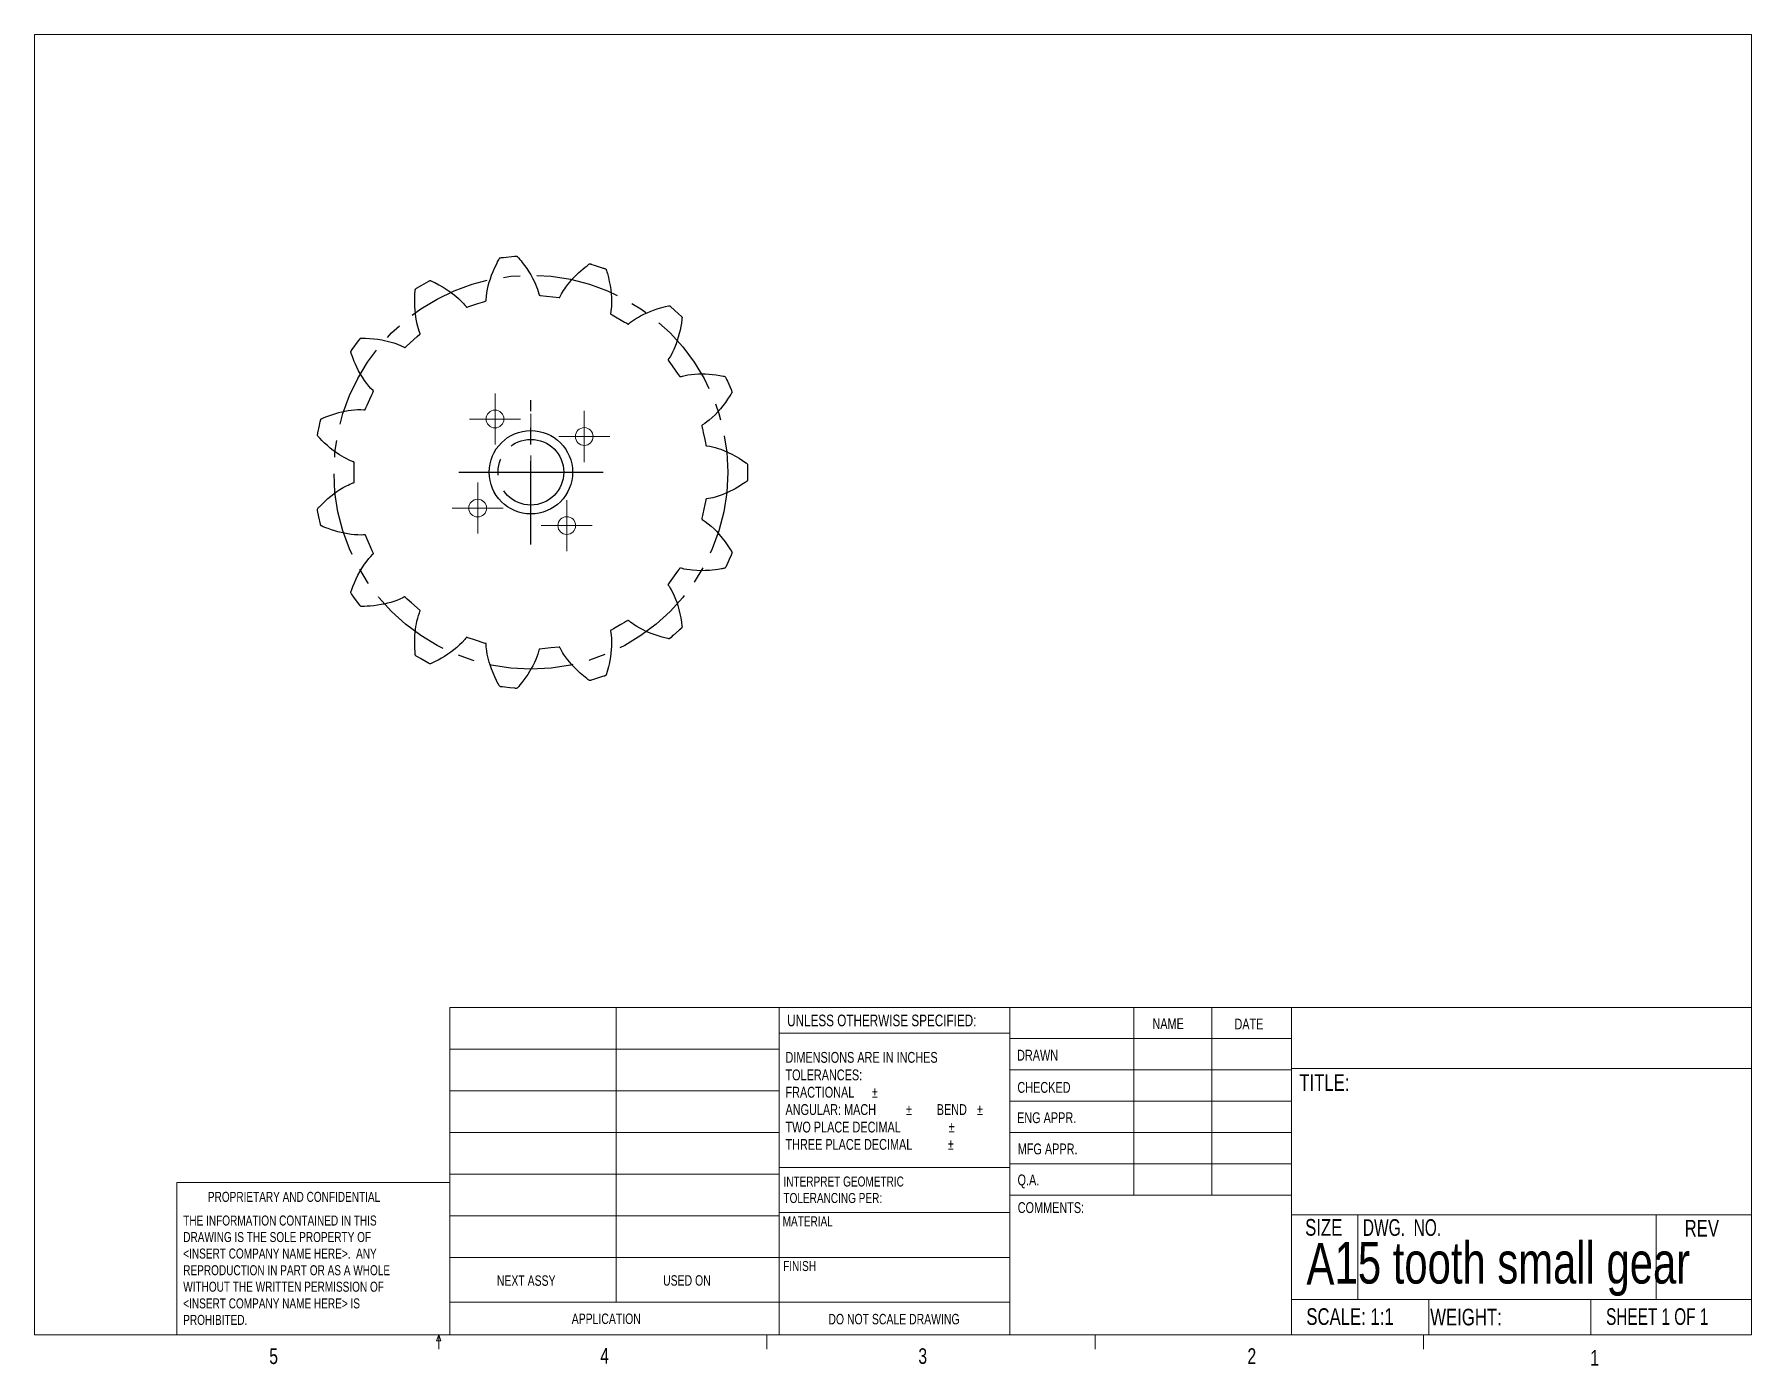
# Model space of a CAD drawing. Header units: inches. Extents: x 0.3 to 10.6, y 0.2 to 8.2.
import ezdxf

# ---------------------------------------------------------------- set-up
doc = ezdxf.new("R2010")
doc.units = ezdxf.units.IN
doc.header["$MEASUREMENT"] = 0
doc.linetypes.add('CENTERX2', pattern=[0.8, 0.5, -0.1, 0.1, -0.1])
doc.styles.add('SLDTEXTSTYLE0', font='TXT', dxfattribs={"width": 0.75})
doc.styles.add('SLDTEXTSTYLE1', font='TXT', dxfattribs={"width": 0.6875})
doc.styles.add('SLDTEXTSTYLE2', font='TXT', dxfattribs={"width": 0.694444})

# ---------------------------------------------------------------- blocks, each defined once
blk = doc.blocks.new('SW_NOTE_0')
at = {"color": 0, "linetype": 'Continuous', "lineweight": 0, "char_height": 0.06, "attachment_point": 1, "style": 'SLDTEXTSTYLE0'}
for s, insert in [('INTERPRET GEOMETRIC', (0, 0.077)), ('TOLERANCING PER:', (0, -0.022))]:
    blk.add_mtext(s, dxfattribs=dict(at, insert=insert))
blk = doc.blocks.new('SW_NOTE_1')
at = {"color": 0, "linetype": 'Continuous', "lineweight": 0, "char_height": 0.065, "attachment_point": 1, "style": 'SLDTEXTSTYLE0'}
for s, insert in [('DIMENSIONS ARE IN INCHES', (0, 0.084)), ('TOLERANCES:', (0, -0.021)), ('FRACTIONAL', (0, -0.125)), ('%%p', (0.518, -0.125)), ('ANGULAR: MACH', (0, -0.229)), ('%%p', (0.723, -0.229)), ('BEND', (0.907, -0.229)), ('%%p', (1.148, -0.229)), ('TWO PLACE DECIMAL', (0, -0.334)), ('%%p', (0.979, -0.334)), ('THREE PLACE DECIMAL', (0, -0.438)), ('%%p', (0.974, -0.438))]:
    blk.add_mtext(s, dxfattribs=dict(at, insert=insert))
blk = doc.blocks.new('SW_NOTE_2')
at = {"color": 0, "linetype": 'Continuous', "lineweight": 0, "char_height": 0.06, "attachment_point": 1, "style": 'SLDTEXTSTYLE0'}
for s, insert in [('THE INFORMATION CONTAINED IN THIS', (0, 0.077)), ('DRAWING IS THE SOLE PROPERTY OF', (0, -0.022)), ('<INSERT COMPANY NAME HERE>.  ANY', (0, -0.121)), ('REPRODUCTION IN PART OR AS A WHOLE', (0, -0.221)), ('WITHOUT THE WRITTEN PERMISSION OF', (0, -0.32)), ('<INSERT COMPANY NAME HERE> IS', (0, -0.42)), ('PROHIBITED.', (0, -0.519))]:
    blk.add_mtext(s, dxfattribs=dict(at, insert=insert))
blk = doc.blocks.new('SW_CENTERMARKSYMBOL_0')
at = {"color": 0, "linetype": 'Continuous', "lineweight": 0}
for p, q in [((0, 0.2), (0, 0.35)), ((-0.2, 0), (-0.35, 0)), ((0, 0), (-0.1, 0)), ((0, 0), (0, 0.1)), ((0, 0), (0, -0.1)), ((0, 0), (0.1, 0)), ((0.2, 0), (0.35, 0)), ((0, -0.2), (0, -0.35))]:
    blk.add_line(p, q, dxfattribs=at)
blk = doc.blocks.new('SW_CENTERMARKSYMBOL_1')
at = {"color": 0, "linetype": 'Continuous', "lineweight": 0}
for p, q in [((0, 0.1), (0, 0.15325)), ((-0.1, 0), (-0.15325, 0)), ((0, 0), (-0.1, 0)), ((0, 0), (0, 0.1)), ((0, 0), (0, -0.1)), ((0, 0), (0.1, 0)), ((0.1, 0), (0.15325, 0)), ((0, -0.1), (0, -0.15325))]:
    blk.add_line(p, q, dxfattribs=at)
blk = doc.blocks.new('SW_CENTERMARKSYMBOL_2')
at = {"color": 0, "linetype": 'Continuous', "lineweight": 0}
for p, q in [((0, 0.1), (0, 0.15325)), ((-0.1, 0), (-0.15325, 0)), ((0, 0), (-0.1, 0)), ((0, 0), (0, 0.1)), ((0, 0), (0, -0.1)), ((0, 0), (0.1, 0)), ((0.1, 0), (0.15325, 0)), ((0, -0.1), (0, -0.15325))]:
    blk.add_line(p, q, dxfattribs=at)
blk = doc.blocks.new('SW_CENTERMARKSYMBOL_3')
at = {"color": 0, "linetype": 'Continuous', "lineweight": 0}
for p, q in [((0, 0.1), (0, 0.15325)), ((-0.1, 0), (-0.15325, 0)), ((0, 0), (-0.1, 0)), ((0, 0), (0, 0.1)), ((0, 0), (0, -0.1)), ((0, 0), (0.1, 0)), ((0.1, 0), (0.15325, 0)), ((0, -0.1), (0, -0.15325))]:
    blk.add_line(p, q, dxfattribs=at)
blk = doc.blocks.new('SW_CENTERMARKSYMBOL_4')
at = {"color": 0, "linetype": 'Continuous', "lineweight": 0}
for p, q in [((0, 0.1), (0, 0.15325)), ((-0.1, 0), (-0.15325, 0)), ((0, 0), (-0.1, 0)), ((0, 0), (0, 0.1)), ((0, 0), (0, -0.1)), ((0, 0), (0.1, 0)), ((0.1, 0), (0.15325, 0)), ((0, -0.1), (0, -0.15325))]:
    blk.add_line(p, q, dxfattribs=at)

msp = doc.modelspace()

# ---------------------------------------------------------------- linework, layer by layer
at = {"color": 7, "linetype": 'Continuous', "lineweight": 0}
for p, q in [((0.33, 8.192), (10.63, 8.192)), ((0.33, 8.192), (0.33, 0.392)), ((10.63, 0.392), (10.63, 8.192)), ((2.821, 2.356), (10.63, 2.356)), ((2.821, 0.392), (2.821, 2.356)), ((3.819, 2.356), (3.819, 0.588)), ((4.798, 0.392), (4.798, 2.356)), ((6.18, 2.356), (6.18, 0.392)), ((6.924, 2.356), (6.924, 1.231)), ((7.392, 2.356), (7.392, 1.231)), ((7.871, 2.356), (7.871, 0.392)), ((6.18, 2.202), (4.798, 2.202)), ((6.18, 2.169), (7.871, 2.169)), ((2.821, 2.106), (4.798, 2.106)), ((6.18, 1.981), (7.871, 1.981)), ((7.871, 1.989), (10.63, 1.989)), ((2.821, 1.856), (4.798, 1.856)), ((6.18, 1.794), (7.871, 1.794)), ((2.821, 1.606), (4.798, 1.606)), ((7.871, 1.606), (6.18, 1.606)), ((2.821, 1.356), (4.798, 1.356)), ((4.798, 1.396), (6.18, 1.396)), ((7.871, 1.419), (6.18, 1.419)), ((1.184, 0.392), (1.184, 1.306)), ((2.821, 1.306), (1.184, 1.306)), ((7.871, 1.231), (6.18, 1.231)), ((2.821, 1.106), (4.798, 1.106)), ((4.798, 1.126), (6.18, 1.126)), ((7.871, 1.112), (10.63, 1.112)), ((8.267, 1.112), (8.267, 0.605)), ((10.058, 1.112), (10.058, 0.605)), ((2.821, 0.856), (4.798, 0.856)), ((4.798, 0.856), (6.18, 0.856)), ((2.821, 0.588), (6.18, 0.588)), ((7.871, 0.605), (10.63, 0.605)), ((8.694, 0.605), (8.694, 0.392)), ((9.666, 0.605), (9.666, 0.392)), ((10.63, 0.392), (0.33, 0.392)), ((2.741, 0.357), (2.755, 0.392)), ((2.767, 0.357), (2.741, 0.357)), ((2.755, 0.392), (2.755, 0.307)), ((2.755, 0.392), (2.767, 0.357)), ((4.723, 0.392), (4.723, 0.307)), ((6.692, 0.392), (6.692, 0.307)), ((8.661, 0.392), (8.661, 0.307))]:
    msp.add_line(p, q, dxfattribs=at)
at = {"color": 7, "linetype": 'CENTERX2'}
msp.add_line((3.308, 5.132), (3.308, 5.999), dxfattribs=at)
at = {"color": 7, "linetype": 'Continuous'}
msp.add_line((2.875, 5.566), (3.742, 5.566), dxfattribs=at)
at = {"color": 7, "linetype": 'Continuous', "flags": 128}
msp.add_lwpolyline([(2.911, 4.562), (2.896, 4.545), (2.88, 4.53), (2.863, 4.514), (2.846, 4.5), (2.828, 4.486), (2.809, 4.474), (2.79, 4.461), (2.771, 4.45), (2.751, 4.439), (2.734, 4.43), (2.717, 4.422), (2.709, 4.418), (2.706, 4.417), (2.704, 4.416), (2.701, 4.417), (2.698, 4.418), (2.695, 4.42), (2.693, 4.421), (2.69, 4.423), (2.646, 4.448), (2.627, 4.459), (2.624, 4.461), (2.622, 4.462), (2.62, 4.463), (2.618, 4.464), (2.616, 4.466), (2.615, 4.469), (2.614, 4.471), (2.613, 4.49), (2.611, 4.509), (2.611, 4.528), (2.611, 4.547), (2.611, 4.567), (2.612, 4.587), (2.614, 4.606), (2.616, 4.623), (2.618, 4.64), (2.621, 4.657), (2.624, 4.673), (2.629, 4.69), (2.633, 4.706), (2.639, 4.722), (2.642, 4.73), (2.643, 4.734), (2.644, 4.735), (2.644, 4.736), (2.644, 4.736), (2.644, 4.737), (2.643, 4.737), (2.593, 4.783), (2.567, 4.805), (2.555, 4.817), (2.554, 4.818), (2.553, 4.818), (2.552, 4.818), (2.552, 4.818), (2.551, 4.818), (2.547, 4.816), (2.54, 4.812), (2.522, 4.804), (2.504, 4.797), (2.486, 4.79), (2.468, 4.785), (2.449, 4.78), (2.43, 4.775), (2.411, 4.772), (2.389, 4.768), (2.366, 4.765), (2.344, 4.763), (2.327, 4.762), (2.31, 4.761), (2.304, 4.761), (2.297, 4.761), (2.291, 4.761), (2.289, 4.762), (2.286, 4.763), (2.285, 4.765), (2.283, 4.767), (2.282, 4.769), (2.28, 4.771), (2.247, 4.817), (2.232, 4.837), (2.23, 4.84), (2.229, 4.842), (2.228, 4.845), (2.229, 4.848), (2.23, 4.851), (2.231, 4.853), (2.232, 4.856), (2.24, 4.88), (2.25, 4.903), (2.26, 4.926), (2.271, 4.949), (2.284, 4.972), (2.297, 4.993), (2.311, 5.015), (2.326, 5.035), (2.336, 5.048), (2.348, 5.061), (2.359, 5.073), (2.362, 5.076), (2.363, 5.076), (2.364, 5.077), (2.364, 5.078), (2.364, 5.079), (2.363, 5.081), (2.362, 5.083), (2.357, 5.095), (2.347, 5.118), (2.326, 5.165), (2.316, 5.188), (2.315, 5.189), (2.314, 5.19), (2.314, 5.19), (2.313, 5.19), (2.312, 5.19), (2.311, 5.19), (2.304, 5.19), (2.291, 5.189), (2.271, 5.19), (2.251, 5.191), (2.231, 5.193), (2.211, 5.196), (2.191, 5.2), (2.171, 5.204), (2.151, 5.209), (2.132, 5.215), (2.112, 5.221), (2.093, 5.228), (2.078, 5.233), (2.063, 5.239), (2.056, 5.242), (2.054, 5.243), (2.052, 5.244), (2.051, 5.245), (2.049, 5.247), (2.048, 5.249), (2.047, 5.251), (2.047, 5.253), (2.046, 5.255), (2.037, 5.299), (2.029, 5.336), (2.028, 5.34), (2.028, 5.345), (2.03, 5.349), (2.033, 5.352), (2.036, 5.355), (2.039, 5.358), (2.042, 5.361), (2.058, 5.377), (2.074, 5.393), (2.091, 5.408), (2.108, 5.422), (2.126, 5.436), (2.144, 5.45), (2.163, 5.462), (2.182, 5.474), (2.202, 5.484), (2.212, 5.489), (2.223, 5.494), (2.233, 5.498), (2.241, 5.502), (2.245, 5.503), (2.247, 5.504), (2.247, 5.504), (2.248, 5.505), (2.248, 5.505), (2.248, 5.506), (2.248, 5.523), (2.248, 5.59), (2.248, 5.624), (2.248, 5.626), (2.248, 5.627), (2.247, 5.627), (2.247, 5.628), (2.246, 5.628), (2.242, 5.629), (2.234, 5.632), (2.227, 5.635), (2.219, 5.639), (2.204, 5.646), (2.189, 5.654), (2.174, 5.662), (2.16, 5.671), (2.141, 5.684), (2.123, 5.697), (2.105, 5.711), (2.088, 5.726), (2.071, 5.741), (2.055, 5.757), (2.044, 5.768), (2.033, 5.78), (2.03, 5.782), (2.028, 5.786), (2.028, 5.79), (2.029, 5.793), (2.03, 5.797), (2.03, 5.8), (2.031, 5.803), (2.04, 5.847), (2.045, 5.871), (2.046, 5.873), (2.046, 5.876), (2.047, 5.878), (2.048, 5.881), (2.048, 5.884), (2.05, 5.886), (2.053, 5.887), (2.068, 5.894), (2.084, 5.9), (2.108, 5.909), (2.132, 5.917), (2.156, 5.924), (2.175, 5.928), (2.193, 5.932), (2.212, 5.936), (2.231, 5.938), (2.25, 5.94), (2.269, 5.942), (2.288, 5.942), (2.307, 5.941), (2.312, 5.941), (2.312, 5.941), (2.313, 5.941), (2.314, 5.941), (2.315, 5.942), (2.315, 5.942), (2.315, 5.943), (2.319, 5.952), (2.327, 5.969), (2.342, 6.004), (2.354, 6.03), (2.36, 6.043), (2.363, 6.05), (2.364, 6.051), (2.364, 6.052), (2.364, 6.053), (2.364, 6.054), (2.363, 6.055), (2.362, 6.056), (2.349, 6.069), (2.336, 6.083), (2.324, 6.098), (2.31, 6.117), (2.298, 6.136), (2.286, 6.155), (2.275, 6.175), (2.265, 6.196), (2.256, 6.213), (2.249, 6.23), (2.242, 6.248), (2.236, 6.263), (2.231, 6.278), (2.23, 6.281), (2.229, 6.283), (2.228, 6.286), (2.229, 6.288), (2.229, 6.29), (2.231, 6.292), (2.237, 6.301), (2.275, 6.353), (2.284, 6.365), (2.285, 6.367), (2.287, 6.369), (2.29, 6.37), (2.292, 6.37), (2.295, 6.37), (2.306, 6.37), (2.317, 6.37), (2.341, 6.368), (2.366, 6.366), (2.39, 6.363), (2.414, 6.359), (2.438, 6.354), (2.462, 6.348), (2.486, 6.341), (2.499, 6.337), (2.512, 6.332), (2.526, 6.326), (2.535, 6.322), (2.545, 6.317), (2.547, 6.316), (2.548, 6.315), (2.55, 6.314), (2.551, 6.313), (2.553, 6.313), (2.554, 6.314), (2.562, 6.321), (2.626, 6.379), (2.642, 6.393), (2.644, 6.394), (2.644, 6.396), (2.643, 6.398), (2.642, 6.4), (2.641, 6.402), (2.638, 6.412), (2.633, 6.426), (2.629, 6.44), (2.626, 6.453), (2.621, 6.474), (2.617, 6.496), (2.615, 6.517), (2.613, 6.538), (2.611, 6.559), (2.611, 6.581), (2.611, 6.602), (2.612, 6.624), (2.612, 6.637), (2.613, 6.651), (2.614, 6.654), (2.614, 6.656), (2.614, 6.659), (2.615, 6.662), (2.616, 6.665), (2.618, 6.666), (2.62, 6.668), (2.622, 6.669), (2.654, 6.688), (2.696, 6.712), (2.698, 6.713), (2.7, 6.714), (2.703, 6.715), (2.706, 6.715), (2.708, 6.714), (2.711, 6.712), (2.713, 6.711), (2.716, 6.71), (2.731, 6.703), (2.756, 6.69), (2.781, 6.676), (2.805, 6.66), (2.823, 6.648), (2.84, 6.636), (2.857, 6.622), (2.873, 6.608), (2.883, 6.598), (2.893, 6.588), (2.903, 6.578), (2.91, 6.57), (2.917, 6.562), (2.918, 6.56), (2.919, 6.559), (2.92, 6.557), (2.921, 6.556), (2.923, 6.556), (2.925, 6.556), (2.935, 6.56), (2.989, 6.577), (3.017, 6.586), (3.03, 6.59), (3.037, 6.593), (3.038, 6.593), (3.038, 6.593), (3.039, 6.593), (3.039, 6.594), (3.039, 6.595), (3.039, 6.599), (3.041, 6.62), (3.044, 6.642), (3.047, 6.663), (3.052, 6.684), (3.058, 6.705), (3.065, 6.726), (3.072, 6.747), (3.081, 6.77), (3.092, 6.794), (3.103, 6.816), (3.108, 6.827), (3.114, 6.838), (3.115, 6.84), (3.116, 6.842), (3.118, 6.845), (3.119, 6.847), (3.12, 6.849), (3.122, 6.851), (3.125, 6.852), (3.131, 6.853), (3.138, 6.854), (3.144, 6.854), (3.159, 6.856), (3.194, 6.86), (3.21, 6.861), (3.212, 6.861), (3.215, 6.862), (3.217, 6.862), (3.22, 6.862), (3.222, 6.862), (3.225, 6.861), (3.226, 6.859), (3.228, 6.858), (3.229, 6.856), (3.234, 6.851), (3.242, 6.841), (3.249, 6.833), (3.256, 6.824), (3.269, 6.806), (3.283, 6.787), (3.295, 6.768), (3.307, 6.749), (3.318, 6.729), (3.327, 6.712), (3.335, 6.694), (3.342, 6.677), (3.347, 6.663), (3.352, 6.65), (3.356, 6.636), (3.357, 6.629), (3.358, 6.628), (3.359, 6.627), (3.361, 6.627), (3.363, 6.626), (3.477, 6.614), (3.479, 6.614), (3.48, 6.614), (3.481, 6.614), (3.481, 6.615), (3.483, 6.619), (3.487, 6.628), (3.492, 6.636), (3.497, 6.645), (3.503, 6.655), (3.511, 6.666), (3.518, 6.676), (3.529, 6.691), (3.541, 6.706), (3.554, 6.721), (3.567, 6.735), (3.58, 6.748), (3.594, 6.761), (3.608, 6.774), (3.622, 6.786), (3.633, 6.795), (3.645, 6.804), (3.656, 6.813), (3.659, 6.815), (3.662, 6.816), (3.665, 6.815), (3.668, 6.814), (3.671, 6.813), (3.674, 6.812), (3.688, 6.808), (3.742, 6.79), (3.745, 6.789), (3.749, 6.788), (3.752, 6.787), (3.755, 6.786), (3.757, 6.784), (3.759, 6.783), (3.76, 6.78), (3.76, 6.778), (3.761, 6.776), (3.764, 6.767), (3.767, 6.757), (3.773, 6.734), (3.778, 6.71), (3.783, 6.686), (3.787, 6.662), (3.789, 6.637), (3.791, 6.613), (3.792, 6.588), (3.791, 6.574), (3.791, 6.56), (3.79, 6.546), (3.788, 6.535), (3.787, 6.524), (3.786, 6.519), (3.786, 6.518), (3.786, 6.517), (3.785, 6.516), (3.786, 6.515), (3.787, 6.514), (3.796, 6.509), (3.87, 6.466), (3.883, 6.459), (3.889, 6.455), (3.89, 6.454), (3.891, 6.454), (3.892, 6.454), (3.893, 6.454), (3.893, 6.454), (3.894, 6.455), (3.895, 6.456), (3.906, 6.465), (3.917, 6.473), (3.929, 6.481), (3.941, 6.489), (3.954, 6.496), (3.966, 6.503), (3.985, 6.513), (4.005, 6.522), (4.024, 6.53), (4.044, 6.538), (4.065, 6.545), (4.085, 6.551), (4.101, 6.556), (4.116, 6.56), (4.134, 6.564), (4.136, 6.564), (4.138, 6.564), (4.141, 6.563), (4.143, 6.562), (4.145, 6.56), (4.146, 6.559), (4.194, 6.516), (4.212, 6.5), (4.214, 6.498), (4.215, 6.495), (4.215, 6.492), (4.214, 6.489), (4.214, 6.487), (4.214, 6.484), (4.214, 6.481), (4.211, 6.46), (4.207, 6.439), (4.203, 6.418), (4.198, 6.397), (4.192, 6.376), (4.186, 6.356), (4.179, 6.336), (4.171, 6.316), (4.165, 6.301), (4.158, 6.286), (4.151, 6.272), (4.143, 6.258), (4.134, 6.245), (4.133, 6.243), (4.132, 6.242), (4.132, 6.241), (4.131, 6.24), (4.131, 6.238), (4.132, 6.237), (4.136, 6.231), (4.155, 6.205), (4.192, 6.153), (4.202, 6.14), (4.203, 6.139), (4.204, 6.14), (4.206, 6.14), (4.207, 6.14), (4.208, 6.141), (4.209, 6.141), (4.211, 6.141), (4.217, 6.143), (4.233, 6.147), (4.249, 6.15), (4.27, 6.153), (4.291, 6.155), (4.313, 6.156), (4.334, 6.156), (4.356, 6.156), (4.377, 6.154), (4.398, 6.153), (4.42, 6.15), (4.441, 6.147), (4.451, 6.145), (4.461, 6.143), (4.463, 6.143), (4.466, 6.142), (4.468, 6.142), (4.471, 6.141), (4.474, 6.14), (4.475, 6.137), (4.478, 6.133), (4.48, 6.128), (4.482, 6.123), (4.487, 6.112), (4.509, 6.062), (4.511, 6.058), (4.512, 6.054), (4.514, 6.05), (4.515, 6.047), (4.514, 6.045), (4.513, 6.042), (4.511, 6.04), (4.507, 6.032), (4.502, 6.024), (4.488, 6.004), (4.475, 5.984), (4.46, 5.965), (4.445, 5.946), (4.429, 5.928), (4.413, 5.91), (4.395, 5.894), (4.377, 5.878), (4.364, 5.868), (4.351, 5.858), (4.338, 5.85), (4.336, 5.848), (4.333, 5.846), (4.334, 5.843), (4.334, 5.84), (4.335, 5.837), (4.336, 5.834), (4.336, 5.831), (4.337, 5.828), (4.342, 5.805), (4.351, 5.763), (4.355, 5.742), (4.357, 5.731), (4.358, 5.728), (4.358, 5.728), (4.358, 5.727), (4.359, 5.726), (4.36, 5.726), (4.36, 5.726), (4.362, 5.725), (4.364, 5.725), (4.381, 5.722), (4.398, 5.719), (4.414, 5.714), (4.431, 5.709), (4.447, 5.704), (4.47, 5.695), (4.492, 5.685), (4.514, 5.674), (4.536, 5.662), (4.557, 5.65), (4.578, 5.637), (4.598, 5.623), (4.6, 5.622), (4.602, 5.62), (4.604, 5.619), (4.606, 5.617), (4.607, 5.614), (4.607, 5.612), (4.607, 5.609), (4.607, 5.595), (4.607, 5.57), (4.607, 5.538), (4.607, 5.524), (4.607, 5.522), (4.607, 5.519), (4.607, 5.517), (4.606, 5.515), (4.605, 5.513), (4.602, 5.511), (4.599, 5.509), (4.596, 5.506), (4.593, 5.504), (4.583, 5.498), (4.574, 5.492), (4.565, 5.486), (4.549, 5.476), (4.533, 5.467), (4.518, 5.459), (4.503, 5.452), (4.488, 5.444), (4.473, 5.438), (4.455, 5.431), (4.437, 5.424), (4.419, 5.418), (4.4, 5.413), (4.388, 5.41), (4.376, 5.408), (4.363, 5.406), (4.361, 5.406), (4.36, 5.405), (4.359, 5.405), (4.358, 5.405), (4.358, 5.404), (4.358, 5.403), (4.358, 5.402), (4.357, 5.4), (4.355, 5.391), (4.352, 5.372), (4.34, 5.316), (4.334, 5.288), (4.333, 5.286), (4.333, 5.286), (4.333, 5.285), (4.334, 5.284), (4.335, 5.284), (4.336, 5.283), (4.342, 5.279), (4.348, 5.275), (4.354, 5.271), (4.372, 5.257), (4.39, 5.242), (4.407, 5.227), (4.423, 5.21), (4.438, 5.193), (4.456, 5.171), (4.474, 5.149), (4.49, 5.125), (4.505, 5.101), (4.511, 5.092), (4.512, 5.09), (4.513, 5.088), (4.514, 5.086), (4.515, 5.083), (4.514, 5.081), (4.513, 5.078), (4.512, 5.076), (4.511, 5.073), (4.51, 5.071), (4.509, 5.069), (4.497, 5.043), (4.477, 4.997), (4.475, 4.994), (4.473, 4.991), (4.469, 4.99), (4.466, 4.989), (4.462, 4.988), (4.459, 4.988), (4.455, 4.987), (4.452, 4.986), (4.441, 4.984), (4.43, 4.983), (4.413, 4.98), (4.396, 4.978), (4.379, 4.977), (4.354, 4.976), (4.329, 4.975), (4.303, 4.976), (4.278, 4.978), (4.261, 4.98), (4.244, 4.982), (4.228, 4.985), (4.211, 4.99), (4.207, 4.991), (4.205, 4.991), (4.204, 4.992), (4.203, 4.992), (4.202, 4.991), (4.202, 4.991), (4.201, 4.99), (4.2, 4.988), (4.198, 4.985), (4.188, 4.972), (4.168, 4.944), (4.138, 4.903), (4.134, 4.897), (4.132, 4.895), (4.131, 4.894), (4.131, 4.893), (4.131, 4.893), (4.13, 4.892), (4.131, 4.891), (4.131, 4.891), (4.132, 4.889), (4.134, 4.887), (4.137, 4.882), (4.144, 4.871), (4.15, 4.86), (4.159, 4.842), (4.168, 4.824), (4.176, 4.805), (4.183, 4.786), (4.189, 4.766), (4.196, 4.742), (4.202, 4.717), (4.207, 4.692), (4.211, 4.667), (4.212, 4.658), (4.214, 4.65), (4.214, 4.647), (4.214, 4.645), (4.214, 4.643), (4.215, 4.64), (4.215, 4.638), (4.215, 4.636), (4.214, 4.633), (4.212, 4.631), (4.21, 4.63), (4.208, 4.628), (4.207, 4.627), (4.205, 4.625), (4.197, 4.618), (4.164, 4.588), (4.156, 4.582), (4.149, 4.575), (4.142, 4.569), (4.14, 4.568), (4.137, 4.567), (4.135, 4.567), (4.132, 4.568), (4.13, 4.568), (4.12, 4.571), (4.096, 4.577), (4.072, 4.584), (4.047, 4.592), (4.024, 4.601), (4, 4.611), (3.977, 4.622), (3.961, 4.631), (3.944, 4.64), (3.928, 4.651), (3.918, 4.658), (3.908, 4.665), (3.899, 4.672), (3.895, 4.675), (3.894, 4.676), (3.893, 4.677), (3.892, 4.677), (3.892, 4.678), (3.891, 4.677), (3.889, 4.676), (3.887, 4.675), (3.881, 4.672), (3.87, 4.665), (3.848, 4.653), (3.804, 4.627), (3.79, 4.619), (3.788, 4.618), (3.787, 4.617), (3.786, 4.617), (3.786, 4.616), (3.785, 4.616), (3.786, 4.615), (3.786, 4.612), (3.787, 4.604), (3.79, 4.587), (3.791, 4.57), (3.792, 4.554), (3.792, 4.537), (3.791, 4.52), (3.79, 4.503), (3.788, 4.48), (3.785, 4.458), (3.781, 4.436), (3.777, 4.414), (3.773, 4.399), (3.769, 4.384), (3.765, 4.37), (3.761, 4.356), (3.761, 4.354), (3.76, 4.352), (3.759, 4.35), (3.758, 4.348), (3.757, 4.346), (3.754, 4.345), (3.751, 4.344), (3.749, 4.343), (3.746, 4.342), (3.738, 4.34), (3.684, 4.322), (3.67, 4.318), (3.668, 4.317), (3.666, 4.316), (3.664, 4.316), (3.662, 4.316), (3.659, 4.316), (3.657, 4.318), (3.655, 4.319), (3.653, 4.321), (3.65, 4.323), (3.643, 4.328), (3.624, 4.344), (3.604, 4.36), (3.586, 4.378), (3.568, 4.396), (3.554, 4.41), (3.541, 4.426), (3.528, 4.442), (3.516, 4.458), (3.504, 4.475), (3.498, 4.485), (3.491, 4.496), (3.485, 4.508), (3.482, 4.513), (3.481, 4.516), (3.481, 4.517), (3.48, 4.517), (3.478, 4.517), (3.428, 4.512), (3.36, 4.505), (3.36, 4.505), (3.359, 4.504), (3.358, 4.504), (3.358, 4.504), (3.358, 4.503), (3.357, 4.502), (3.356, 4.498), (3.354, 4.49), (3.352, 4.482), (3.349, 4.474), (3.343, 4.458), (3.337, 4.442), (3.329, 4.424), (3.32, 4.405), (3.31, 4.388), (3.3, 4.37), (3.289, 4.353), (3.278, 4.337), (3.266, 4.321), (3.254, 4.305), (3.241, 4.29), (3.235, 4.281), (3.228, 4.273), (3.226, 4.271), (3.223, 4.27), (3.22, 4.269), (3.218, 4.269), (3.215, 4.269), (3.212, 4.27), (3.182, 4.273), (3.151, 4.276), (3.138, 4.278), (3.126, 4.279), (3.123, 4.28), (3.121, 4.282), (3.119, 4.284), (3.118, 4.286), (3.116, 4.289), (3.111, 4.298), (3.106, 4.307), (3.102, 4.316), (3.091, 4.339), (3.081, 4.362), (3.071, 4.386), (3.063, 4.41), (3.058, 4.426), (3.053, 4.442), (3.049, 4.459), (3.046, 4.475), (3.043, 4.492), (3.041, 4.509), (3.04, 4.517), (3.04, 4.526), (3.039, 4.534), (3.039, 4.536), (3.039, 4.537), (3.039, 4.538), (3.038, 4.538), (3.037, 4.538), (3.036, 4.539), (3.034, 4.539), (2.97, 4.56), (2.938, 4.571), (2.93, 4.573), (2.926, 4.575), (2.924, 4.575), (2.923, 4.576), (2.922, 4.576), (2.922, 4.575), (2.921, 4.575), (2.921, 4.574), (2.92, 4.573), (2.918, 4.571), (2.916, 4.568), (2.911, 4.562)], dxfattribs=at)
at = {"color": 7, "linetype": 'CENTERX2'}
for radius in [1.181, 0.197]:
    msp.add_circle((3.308, 5.566), radius, dxfattribs=at)
at = {"color": 7, "linetype": 'Continuous', "lineweight": 15}
for centre, radius in [((3.093, 5.885), 0.0533), ((3.308, 5.566), 0.25), ((3.628, 5.78), 0.0533), ((2.989, 5.351), 0.0533), ((3.523, 5.246), 0.0533)]:
    msp.add_circle(centre, radius, dxfattribs=at)
at = {"color": 7, "linetype": 'Continuous'}
msp.add_circle((3.308, 5.566), 0.25, dxfattribs=at)

# ---------------------------------------------------------------- block references
at = {"color": 7, "linetype": 'Continuous', "lineweight": 0}
for name, p in [('SW_CENTERMARKSYMBOL_4', (3.093, 5.885)), ('SW_CENTERMARKSYMBOL_0', (3.308, 5.566)), ('SW_CENTERMARKSYMBOL_3', (3.628, 5.78)), ('SW_CENTERMARKSYMBOL_1', (2.989, 5.351)), ('SW_CENTERMARKSYMBOL_2', (3.523, 5.246)), ('SW_NOTE_1', (4.835, 2.005)), ('SW_NOTE_0', (4.823, 1.265)), ('SW_NOTE_2', (1.223, 1.031))]:
    msp.add_blockref(name, p, dxfattribs=at)

# ---------------------------------------------------------------- texts
for s, insert, char_height, attachment_point, style in [('UNLESS OTHERWISE SPECIFIED:', (4.845, 2.313), 0.07, 1, 'SLDTEXTSTYLE0'), ('NAME', (7.036, 2.291), 0.065, 1, 'SLDTEXTSTYLE0'), ('DATE', (7.528, 2.289), 0.065, 1, 'SLDTEXTSTYLE0'), ('DRAWN', (6.224, 2.102), 0.065, 1, 'SLDTEXTSTYLE0'), ('CHECKED', (6.226, 1.909), 0.065, 1, 'SLDTEXTSTYLE0'), ('TITLE:', (7.917, 1.955), 0.1, 1, 'SLDTEXTSTYLE0'), ('ENG APPR.', (6.224, 1.727), 0.065, 1, 'SLDTEXTSTYLE0'), ('MFG APPR.', (6.228, 1.54), 0.065, 1, 'SLDTEXTSTYLE0'), ('Q.A.', (6.227, 1.354), 0.065, 1, 'SLDTEXTSTYLE0'), ('PROPRIETARY AND CONFIDENTIAL', (1.371, 1.25), 0.06, 1, 'SLDTEXTSTYLE0'), ('COMMENTS:', (6.228, 1.188), 0.065, 1, 'SLDTEXTSTYLE0'), ('MATERIAL', (4.818, 1.103), 0.06, 1, 'SLDTEXTSTYLE0'), ('SIZE', (7.952, 1.087), 0.1, 1, 'SLDTEXTSTYLE0'), ('DWG.  NO.', (8.298, 1.086), 0.1, 1, 'SLDTEXTSTYLE2'), ('REV', (10.228, 1.082), 0.1, 1, 'SLDTEXTSTYLE0'), ('A', (7.96, 0.944), 0.25, 1, 'SLDTEXTSTYLE0'), ('15 tooth small gear', (9.195, 0.95), 0.25, 2, 'SLDTEXTSTYLE0'), ('FINISH', (4.821, 0.835), 0.06, 1, 'SLDTEXTSTYLE0'), ('NEXT ASSY', (3.104, 0.749), 0.0625, 1, 'SLDTEXTSTYLE0'), ('USED ON', (4.101, 0.75), 0.0625, 1, 'SLDTEXTSTYLE0'), ('APPLICATION', (3.553, 0.52), 0.0625, 1, 'SLDTEXTSTYLE0'), ('DO NOT SCALE DRAWING', (5.486, 0.518), 0.0625, 2, 'SLDTEXTSTYLE0'), ('SCALE: 1:1', (7.959, 0.552), 0.1, 1, 'SLDTEXTSTYLE0'), ('WEIGHT:', (8.702, 0.549), 0.1, 1, 'SLDTEXTSTYLE0'), ('SHEET 1 OF 1', (9.757, 0.552), 0.1, 1, 'SLDTEXTSTYLE1'), ('5', (1.739, 0.311), 0.0938, 1, 'SLDTEXTSTYLE0'), ('4', (3.724, 0.314), 0.0938, 1, 'SLDTEXTSTYLE0'), ('3', (5.632, 0.312), 0.0938, 1, 'SLDTEXTSTYLE0'), ('2', (7.606, 0.312), 0.0938, 1, 'SLDTEXTSTYLE0'), ('1', (9.662, 0.301), 0.0938, 1, 'SLDTEXTSTYLE0')]:
    msp.add_mtext(s, dxfattribs=dict(at, insert=insert, char_height=char_height, attachment_point=attachment_point, style=style))

doc.saveas('drawing.dxf')
